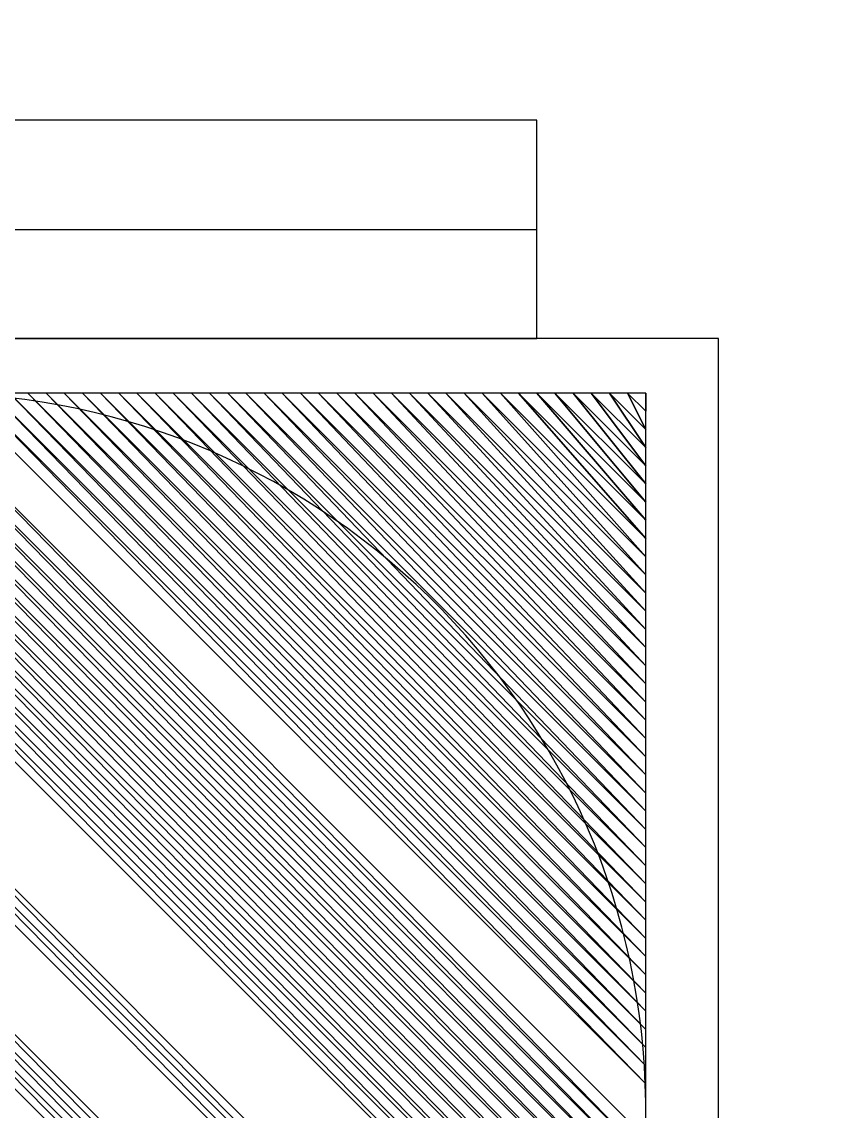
# Model space of a CAD drawing. Header units: metres. Extents: x -18745 to 220762, y -1579758 to -1356048.
# Drawn here: x 105313.8 to 105610.6, y -1376715.3 to -1376311.5 of the extents above; entities that cross this region are included whole.
import ezdxf

# ---------------------------------------------------------------- set-up
doc = ezdxf.new("R2010")
doc.units = ezdxf.units.M
doc.layers.get('0').update_dxf_attribs({"lineweight": 0})
doc.layers.add('A-100 - Copy$0$PDF_Geometry', color=8, linetype='Continuous')

# ---------------------------------------------------------------- blocks, each defined once
blk = doc.blocks.new('A-100 - Copy$0$A$C02230961')
at = {"layer": 'A-100 - Copy$0$PDF_Geometry', "lineweight": 25}
h = blk.add_hatch(dxfattribs=at)
h.set_pattern_fill('ANGLE', color=256, scale=500)
h.set_pattern_definition([(0, (-1219317.64, -1092026.17), (0, 137.5), [100, -37.5]), (90, (-1219317.64, -1092026.17), (-137.5, 8e-15), [100, -37.5])])
h.paths.add_polyline_path([(10723.66, -4993.66), (11262.69, -4993.66), (11262.69, -4562.44), (10962.86, -4562.44), (10962.86, -4602.87), (10821.36, -4602.87), (10821.36, -4562.44), (10349.72, -4562.44), (10349.72, -4602.87), (10208.22, -4602.87), (10208.22, -4562.44), (10033.04, -4562.44), (10033.04, -4003.21), (9938.71, -4003.21), (9938.71, -4562.44), (9635.51, -4562.44), (9635.51, -4602.87), (9500.76, -4602.87), (9500.76, -4562.44), (9022.37, -4562.44), (9022.37, -4602.87), (8887.62, -4602.87), (8887.62, -4562.44), (8705.7, -4562.44), (8705.7, -5307.51), (8739.39, -5307.51), (8723.21, -5388.36), (9042.59, -5388.36), (9042.59, -5428.79), (9039.62, -5428.79, -0.375368), (8715.8, -5711.78, -0.39984), (9466.14, -6425.98), (9467.07, -6425.98), (9467.07, -6466.41), (9433.38, -6466.41), (9419.9, -6483.25, -0.414214), (9389.58, -6513.58), (9392.95, -6520.31), (9301.99, -6513.58, -0.599371), (9276.78, -6466.41), (8723.21, -6466.41), (8741.3, -6556.83), (10723.66, -6556.83)])
h.paths.add_polyline_path([(14436.86, -4636.56), (11970.16, -4636.56), (11970.16, -6461.72), (11336.8, -6461.72), (11336.8, -6630.95), (11262.69, -6630.95), (11262.69, -7372.1), (11262.69, -7439.48), (11336.8, -7439.48), (11336.8, -8355.82), (12536.8, -8355.82), (12536.8, -8066.1), (12516.59, -8066.1), (12531.41, -7991.98), (12536.8, -7991.98), (12536.8, -7318.2), (12530.07, -7318.2), (12516.59, -7250.82), (12536.8, -7250.82), (12536.8, -6967.84), (12516.59, -6967.84), (12532.76, -6886.98), (12536.8, -6886.98), (12536.8, -6219.94), (12530.07, -6219.94), (12516.59, -6145.82), (12536.8, -6145.82), (12536.8, -5761.77), (14436.86, -5761.77)])
h.paths.add_polyline_path([(12036.96, -7392.32), (12030.8, -7392.32), (12030.8, -7405.21, 0.414215)], flags=16)
h.paths.add_polyline_path([(12091.44, -7338.41), (12091.44, -7378.84), (11343.54, -7378.84), (11343.54, -7338.41), (11902.78, -7338.41), (11902.78, -7331.68), (11922.99, -7331.68), (11922.99, -7311.46), (12030.8, -7311.46), (12030.8, -7331.68), (12057.75, -7331.68)], flags=16)
h.paths.add_polyline_path([(11933.1, -7405.79), (12024.06, -7412.53), (11933.1, -7405.79, -0.517639), (11923.57, -7392.32), (11922.99, -7392.32), (11922.99, -7395.68, 0.414214)], flags=16)
h.paths.add_polyline_path([(11350.28, -7392.32), (11363.76, -7459.69), (11343.54, -7459.69), (11343.54, -7392.32)], flags=16)
h.paths.add_polyline_path([(2957.35, -10511.91), (2877.56, -10511.91), (2877.56, -10538.86), (2796.71, -10524.16), (2796.71, -11076.26, -0.599371), (2843.87, -11101.47), (2843.87, -11192.43), (2839.46, -11173.31, -0.584927), (2813.55, -11219.38), (2816.92, -11226.12), (2803.44, -11226.12), (2803.44, -11232.86), (2796.71, -11266.55), (2756.28, -11266.55), (2756.28, -11265.62, -0.39984), (2042.07, -10515.28, -0.381307), (1752.35, -10839.94), (1752.35, -10842.07), (1718.66, -10842.07), (1718.66, -10518.65), (1678.23, -10518.65), (1657.35, -10518.65), (1657.35, -10511.91), (-42.65, -10511.91), (-42.65, -11138.21), (-42.65, -12311.91), (2957.35, -12311.91)])
h.paths.add_polyline_path([(637.71, -11637.27), (2299.74, -11637.27), (2299.74, -11241.32), (637.71, -11241.32)], flags=24)
h.paths.add_polyline_path([(12347.42, -5213.86), (13381.6, -5213.86), (13381.6, -4916.91), (12347.42, -4916.91)], flags=24)
h.paths.add_polyline_path([(8699.98, -6312.89), (10212.73, -6312.89), (10212.73, -5593.3), (8699.98, -5593.3)], flags=9)
h.paths.add_polyline_path([(10170.78, -5243.13), (10170.78, -6572.5), (10710.36, -6572.5), (10710.36, -5243.13)], flags=9)
h.paths.add_polyline_path([(9375.08, -4957.71), (10990.79, -4957.71), (10990.79, -4660.75), (9375.08, -4660.75)], flags=24)
at = {"layer": 'A-100 - Copy$0$PDF_Geometry', "lineweight": 25, "elevation": -2.36}
for points in [[(4592.95, -9737.07), (4889.41, -9737.07), (4889.41, -9656.21), (4592.95, -9656.21)], [(4525.57, -10370.42), (4956.79, -10370.42), (4956.79, -9737.07), (4525.57, -9737.07)], [(4552.52, -10350.21), (4929.84, -10350.21), (4929.84, -9757.28), (4552.52, -9757.28)], [(4559.26, -9757.28), (4929.84, -10127.86), (4559.26, -9757.28), (4929.84, -10127.86), (4559.26, -9757.28), (4929.84, -10127.86), (4559.26, -9757.28), (4929.84, -10127.86), (4559.26, -9757.28), (4929.84, -10127.86), (4559.26, -9757.28), (4929.84, -10127.86)], [(4566, -9757.28), (4929.84, -10127.86), (4566, -9757.28), (4929.84, -10127.86), (4566, -9757.28), (4929.84, -10127.86), (4566, -9757.28), (4929.84, -10127.86), (4566, -9757.28), (4929.84, -10127.86), (4566, -9757.28), (4929.84, -10127.86), (4566, -9757.28), (4929.84, -10127.86), (4566, -9757.28), (4929.84, -10127.86), (4566, -9757.28), (4929.84, -10127.86), (4566, -9757.28), (4929.84, -10127.86), (4566, -9757.28), (4929.84, -10127.86), (4566, -9757.28), (4929.84, -10127.86), (4566, -9757.28), (4929.84, -10127.86), (4566, -9757.28), (4929.84, -10121.12), (4566, -9757.28), (4929.84, -10121.12), (4566, -9757.28), (4929.84, -10121.12), (4566, -9757.28), (4929.84, -10121.12), (4566, -9757.28), (4929.84, -10121.12), (4566, -9757.28), (4929.84, -10121.12)], [(4572.73, -9757.28), (4929.84, -10121.12), (4572.73, -9757.28), (4929.84, -10121.12), (4572.73, -9757.28), (4929.84, -10121.12), (4572.73, -9757.28), (4929.84, -10121.12), (4572.73, -9757.28), (4929.84, -10121.12), (4572.73, -9757.28), (4929.84, -10121.12), (4572.73, -9757.28), (4929.84, -10121.12), (4572.73, -9757.28), (4929.84, -10121.12), (4572.73, -9757.28), (4929.84, -10121.12), (4572.73, -9757.28), (4929.84, -10121.12), (4572.73, -9757.28), (4929.84, -10121.12), (4572.73, -9757.28), (4929.84, -10121.12), (4572.73, -9757.28), (4929.84, -10121.12), (4572.73, -9757.28), (4929.84, -10114.38), (4572.73, -9757.28), (4929.84, -10114.38), (4572.73, -9757.28), (4929.84, -10114.38), (4572.73, -9757.28), (4929.84, -10114.38), (4572.73, -9757.28), (4929.84, -10114.38), (4572.73, -9757.28), (4929.84, -10114.38)], [(4579.47, -9757.28), (4929.84, -10114.38), (4579.47, -9757.28), (4929.84, -10114.38), (4579.47, -9757.28), (4929.84, -10114.38), (4579.47, -9757.28), (4929.84, -10114.38), (4579.47, -9757.28), (4929.84, -10114.38), (4579.47, -9757.28), (4929.84, -10114.38), (4579.47, -9757.28), (4929.84, -10114.38), (4579.47, -9757.28), (4929.84, -10114.38), (4579.47, -9757.28), (4929.84, -10114.38), (4579.47, -9757.28), (4929.84, -10114.38), (4579.47, -9757.28), (4929.84, -10114.38), (4579.47, -9757.28), (4929.84, -10114.38), (4579.47, -9757.28), (4929.84, -10114.38), (4579.47, -9757.28), (4929.84, -10107.65), (4579.47, -9757.28), (4929.84, -10107.65), (4579.47, -9757.28), (4929.84, -10107.65), (4579.47, -9757.28), (4929.84, -10107.65), (4579.47, -9757.28), (4929.84, -10107.65), (4579.47, -9757.28), (4929.84, -10107.65)], [(4586.21, -9757.28), (4929.84, -10107.65), (4586.21, -9757.28), (4929.84, -10107.65), (4586.21, -9757.28), (4929.84, -10107.65), (4586.21, -9757.28), (4929.84, -10107.65), (4586.21, -9757.28), (4929.84, -10107.65), (4586.21, -9757.28), (4929.84, -10107.65), (4586.21, -9757.28), (4929.84, -10107.65), (4586.21, -9757.28), (4929.84, -10107.65), (4586.21, -9757.28), (4929.84, -10107.65), (4586.21, -9757.28), (4929.84, -10107.65), (4586.21, -9757.28), (4929.84, -10107.65), (4586.21, -9757.28), (4929.84, -10107.65), (4586.21, -9757.28), (4929.84, -10107.65), (4586.21, -9757.28), (4929.84, -10100.91), (4586.21, -9757.28), (4929.84, -10100.91), (4586.21, -9757.28), (4929.84, -10100.91), (4586.21, -9757.28), (4929.84, -10100.91), (4586.21, -9757.28), (4929.84, -10100.91), (4586.21, -9757.28), (4929.84, -10100.91)], [(4592.95, -9757.28), (4929.84, -10100.91), (4592.95, -9757.28), (4929.84, -10100.91), (4592.95, -9757.28), (4929.84, -10100.91), (4592.95, -9757.28), (4929.84, -10100.91), (4592.95, -9757.28), (4929.84, -10100.91), (4592.95, -9757.28), (4929.84, -10100.91), (4592.95, -9757.28), (4929.84, -10100.91), (4592.95, -9757.28), (4929.84, -10100.91), (4592.95, -9757.28), (4929.84, -10100.91), (4592.95, -9757.28), (4929.84, -10100.91), (4592.95, -9757.28), (4929.84, -10100.91), (4592.95, -9757.28), (4929.84, -10100.91), (4592.95, -9757.28), (4929.84, -10100.91), (4592.95, -9757.28), (4929.84, -10094.17), (4592.95, -9757.28), (4929.84, -10094.17), (4592.95, -9757.28), (4929.84, -10094.17), (4592.95, -9757.28), (4929.84, -10094.17), (4592.95, -9757.28), (4929.84, -10094.17), (4592.95, -9757.28), (4929.84, -10094.17)], [(4619.9, -9757.28), (4929.84, -10067.22), (4619.9, -9757.28), (4929.84, -10067.22), (4619.9, -9757.28), (4929.84, -10067.22), (4619.9, -9757.28), (4929.84, -10067.22), (4619.9, -9757.28), (4929.84, -10067.22), (4619.9, -9757.28), (4929.84, -10067.22)], [(4626.64, -9757.28), (4929.84, -10067.22), (4626.64, -9757.28), (4929.84, -10067.22), (4626.64, -9757.28), (4929.84, -10067.22), (4626.64, -9757.28), (4929.84, -10067.22), (4626.64, -9757.28), (4929.84, -10067.22), (4626.64, -9757.28), (4929.84, -10067.22), (4626.64, -9757.28), (4929.84, -10067.22), (4626.64, -9757.28), (4929.84, -10067.22), (4626.64, -9757.28), (4929.84, -10067.22), (4626.64, -9757.28), (4929.84, -10067.22), (4626.64, -9757.28), (4929.84, -10067.22), (4626.64, -9757.28), (4929.84, -10067.22), (4626.64, -9757.28), (4929.84, -10067.22), (4626.64, -9757.28), (4929.84, -10060.48), (4626.64, -9757.28), (4929.84, -10060.48), (4626.64, -9757.28), (4929.84, -10060.48), (4626.64, -9757.28), (4929.84, -10060.48), (4626.64, -9757.28), (4929.84, -10060.48), (4626.64, -9757.28), (4929.84, -10060.48)], [(4633.37, -9757.28), (4929.84, -10060.48), (4633.37, -9757.28), (4929.84, -10060.48), (4633.37, -9757.28), (4929.84, -10060.48), (4633.37, -9757.28), (4929.84, -10060.48), (4633.37, -9757.28), (4929.84, -10060.48), (4633.37, -9757.28), (4929.84, -10060.48), (4633.37, -9757.28), (4929.84, -10060.48), (4633.37, -9757.28), (4929.84, -10060.48), (4633.37, -9757.28), (4929.84, -10060.48), (4633.37, -9757.28), (4929.84, -10060.48), (4633.37, -9757.28), (4929.84, -10060.48), (4633.37, -9757.28), (4929.84, -10060.48), (4633.37, -9757.28), (4929.84, -10060.48), (4633.37, -9757.28), (4929.84, -10053.74), (4633.37, -9757.28), (4929.84, -10053.74), (4633.37, -9757.28), (4929.84, -10053.74), (4633.37, -9757.28), (4929.84, -10053.74), (4633.37, -9757.28), (4929.84, -10053.74), (4633.37, -9757.28), (4929.84, -10053.74)], [(4640.11, -9757.28), (4929.84, -10053.74), (4640.11, -9757.28), (4929.84, -10053.74), (4640.11, -9757.28), (4929.84, -10053.74), (4640.11, -9757.28), (4929.84, -10053.74), (4640.11, -9757.28), (4929.84, -10053.74), (4640.11, -9757.28), (4929.84, -10053.74), (4640.11, -9757.28), (4929.84, -10053.74), (4640.11, -9757.28), (4929.84, -10053.74), (4640.11, -9757.28), (4929.84, -10053.74), (4640.11, -9757.28), (4929.84, -10053.74), (4640.11, -9757.28), (4929.84, -10053.74), (4640.11, -9757.28), (4929.84, -10053.74), (4640.11, -9757.28), (4929.84, -10053.74), (4640.11, -9757.28), (4929.84, -10047.01), (4640.11, -9757.28), (4929.84, -10047.01), (4640.11, -9757.28), (4929.84, -10047.01), (4640.11, -9757.28), (4929.84, -10047.01), (4640.11, -9757.28), (4929.84, -10047.01), (4640.11, -9757.28), (4929.84, -10047.01)], [(4646.85, -9757.28), (4929.84, -10047.01), (4646.85, -9757.28), (4929.84, -10047.01), (4646.85, -9757.28), (4929.84, -10047.01), (4646.85, -9757.28), (4929.84, -10047.01), (4646.85, -9757.28), (4929.84, -10047.01), (4646.85, -9757.28), (4929.84, -10047.01), (4646.85, -9757.28), (4929.84, -10047.01), (4646.85, -9757.28), (4929.84, -10047.01), (4646.85, -9757.28), (4929.84, -10047.01), (4646.85, -9757.28), (4929.84, -10047.01), (4646.85, -9757.28), (4929.84, -10047.01), (4646.85, -9757.28), (4929.84, -10047.01), (4646.85, -9757.28), (4929.84, -10047.01), (4646.85, -9757.28), (4929.84, -10040.27), (4646.85, -9757.28), (4929.84, -10040.27), (4646.85, -9757.28), (4929.84, -10040.27), (4646.85, -9757.28), (4929.84, -10040.27), (4646.85, -9757.28), (4929.84, -10040.27), (4646.85, -9757.28), (4929.84, -10040.27)], [(4653.59, -9757.28), (4929.84, -10040.27), (4653.59, -9757.28), (4929.84, -10040.27), (4653.59, -9757.28), (4929.84, -10040.27), (4653.59, -9757.28), (4929.84, -10040.27), (4653.59, -9757.28), (4929.84, -10040.27), (4653.59, -9757.28), (4929.84, -10040.27), (4653.59, -9757.28), (4929.84, -10040.27), (4653.59, -9757.28), (4929.84, -10040.27), (4653.59, -9757.28), (4929.84, -10040.27), (4653.59, -9757.28), (4929.84, -10040.27), (4653.59, -9757.28), (4929.84, -10040.27), (4653.59, -9757.28), (4929.84, -10040.27), (4653.59, -9757.28), (4929.84, -10040.27), (4653.59, -9757.28), (4929.84, -10033.53), (4653.59, -9757.28), (4929.84, -10033.53), (4653.59, -9757.28), (4929.84, -10033.53), (4653.59, -9757.28), (4929.84, -10033.53), (4653.59, -9757.28), (4929.84, -10033.53), (4653.59, -9757.28), (4929.84, -10033.53)], [(4673.8, -9757.28), (4929.84, -10013.32), (4673.8, -9757.28), (4929.84, -10013.32), (4673.8, -9757.28), (4929.84, -10013.32), (4673.8, -9757.28), (4929.84, -10013.32), (4673.8, -9757.28), (4929.84, -10013.32), (4673.8, -9757.28), (4929.84, -10013.32)], [(4680.54, -9757.28), (4929.84, -10013.32), (4680.54, -9757.28), (4929.84, -10013.32), (4680.54, -9757.28), (4929.84, -10013.32), (4680.54, -9757.28), (4929.84, -10013.32), (4680.54, -9757.28), (4929.84, -10013.32), (4680.54, -9757.28), (4929.84, -10013.32), (4680.54, -9757.28), (4929.84, -10013.32), (4680.54, -9757.28), (4929.84, -10013.32), (4680.54, -9757.28), (4929.84, -10013.32), (4680.54, -9757.28), (4929.84, -10013.32), (4680.54, -9757.28), (4929.84, -10013.32), (4680.54, -9757.28), (4929.84, -10013.32), (4680.54, -9757.28), (4929.84, -10013.32), (4680.54, -9757.28), (4929.84, -10006.58), (4680.54, -9757.28), (4929.84, -10006.58), (4680.54, -9757.28), (4929.84, -10006.58), (4680.54, -9757.28), (4929.84, -10006.58), (4680.54, -9757.28), (4929.84, -10006.58), (4680.54, -9757.28), (4929.84, -10006.58)], [(4687.28, -9757.28), (4929.84, -10006.58), (4687.28, -9757.28), (4929.84, -10006.58), (4687.28, -9757.28), (4929.84, -10006.58), (4687.28, -9757.28), (4929.84, -10006.58), (4687.28, -9757.28), (4929.84, -10006.58), (4687.28, -9757.28), (4929.84, -10006.58), (4687.28, -9757.28), (4929.84, -10006.58), (4687.28, -9757.28), (4929.84, -10006.58), (4687.28, -9757.28), (4929.84, -10006.58), (4687.28, -9757.28), (4929.84, -10006.58), (4687.28, -9757.28), (4929.84, -10006.58), (4687.28, -9757.28), (4929.84, -10006.58), (4687.28, -9757.28), (4929.84, -10006.58), (4687.28, -9757.28), (4929.84, -9999.84), (4687.28, -9757.28), (4929.84, -9999.84), (4687.28, -9757.28), (4929.84, -9999.84), (4687.28, -9757.28), (4929.84, -9999.84), (4687.28, -9757.28), (4929.84, -9999.84), (4687.28, -9757.28), (4929.84, -9999.84)], [(4694.01, -9757.28), (4929.84, -9999.84), (4694.01, -9757.28), (4929.84, -9999.84), (4694.01, -9757.28), (4929.84, -9999.84), (4694.01, -9757.28), (4929.84, -9999.84), (4694.01, -9757.28), (4929.84, -9999.84), (4694.01, -9757.28), (4929.84, -9999.84), (4694.01, -9757.28), (4929.84, -9999.84), (4694.01, -9757.28), (4929.84, -9999.84), (4694.01, -9757.28), (4929.84, -9999.84), (4694.01, -9757.28), (4929.84, -9999.84), (4694.01, -9757.28), (4929.84, -9999.84), (4694.01, -9757.28), (4929.84, -9999.84), (4694.01, -9757.28), (4929.84, -9999.84), (4694.01, -9757.28), (4929.84, -9993.1), (4694.01, -9757.28), (4929.84, -9993.1), (4694.01, -9757.28), (4929.84, -9993.1), (4694.01, -9757.28), (4929.84, -9993.1), (4694.01, -9757.28), (4929.84, -9993.1), (4694.01, -9757.28), (4929.84, -9993.1)], [(4700.75, -9757.28), (4929.84, -9993.1), (4700.75, -9757.28), (4929.84, -9993.1), (4700.75, -9757.28), (4929.84, -9993.1), (4700.75, -9757.28), (4929.84, -9993.1), (4700.75, -9757.28), (4929.84, -9993.1), (4700.75, -9757.28), (4929.84, -9993.1), (4700.75, -9757.28), (4929.84, -9993.1), (4700.75, -9757.28), (4929.84, -9993.1), (4700.75, -9757.28), (4929.84, -9993.1), (4700.75, -9757.28), (4929.84, -9993.1), (4700.75, -9757.28), (4929.84, -9993.1), (4700.75, -9757.28), (4929.84, -9993.1), (4700.75, -9757.28), (4929.84, -9993.1), (4700.75, -9757.28), (4929.84, -9986.37), (4700.75, -9757.28), (4929.84, -9986.37), (4700.75, -9757.28), (4929.84, -9986.37), (4700.75, -9757.28), (4929.84, -9986.37), (4700.75, -9757.28), (4929.84, -9986.37), (4700.75, -9757.28), (4929.84, -9986.37)], [(4707.49, -9757.28), (4929.84, -9986.37), (4707.49, -9757.28), (4929.84, -9986.37), (4707.49, -9757.28), (4929.84, -9986.37), (4707.49, -9757.28), (4929.84, -9986.37), (4707.49, -9757.28), (4929.84, -9986.37), (4707.49, -9757.28), (4929.84, -9986.37), (4707.49, -9757.28), (4929.84, -9986.37), (4707.49, -9757.28), (4929.84, -9986.37), (4707.49, -9757.28), (4929.84, -9986.37), (4707.49, -9757.28), (4929.84, -9986.37), (4707.49, -9757.28), (4929.84, -9986.37), (4707.49, -9757.28), (4929.84, -9986.37), (4707.49, -9757.28), (4929.84, -9986.37), (4707.49, -9757.28), (4929.84, -9979.63), (4707.49, -9757.28), (4929.84, -9979.63), (4707.49, -9757.28), (4929.84, -9979.63), (4707.49, -9757.28), (4929.84, -9979.63), (4707.49, -9757.28), (4929.84, -9979.63), (4707.49, -9757.28), (4929.84, -9979.63)], [(4734.44, -9757.28), (4929.84, -9952.68), (4734.44, -9757.28), (4929.84, -9952.68), (4734.44, -9757.28), (4929.84, -9952.68), (4734.44, -9757.28), (4929.84, -9952.68), (4734.44, -9757.28), (4929.84, -9952.68), (4734.44, -9757.28), (4929.84, -9952.68)], [(4741.18, -9757.28), (4929.84, -9952.68), (4741.18, -9757.28), (4929.84, -9952.68), (4741.18, -9757.28), (4929.84, -9952.68), (4741.18, -9757.28), (4929.84, -9952.68), (4741.18, -9757.28), (4929.84, -9952.68), (4741.18, -9757.28), (4929.84, -9952.68), (4741.18, -9757.28), (4929.84, -9952.68), (4741.18, -9757.28), (4929.84, -9952.68), (4741.18, -9757.28), (4929.84, -9952.68), (4741.18, -9757.28), (4929.84, -9952.68), (4741.18, -9757.28), (4929.84, -9952.68), (4741.18, -9757.28), (4929.84, -9952.68), (4741.18, -9757.28), (4929.84, -9952.68), (4741.18, -9757.28), (4929.84, -9945.94), (4741.18, -9757.28), (4929.84, -9945.94), (4741.18, -9757.28), (4929.84, -9945.94), (4741.18, -9757.28), (4929.84, -9945.94), (4741.18, -9757.28), (4929.84, -9945.94), (4741.18, -9757.28), (4929.84, -9945.94)], [(4747.92, -9757.28), (4929.84, -9945.94), (4747.92, -9757.28), (4929.84, -9945.94), (4747.92, -9757.28), (4929.84, -9945.94), (4747.92, -9757.28), (4929.84, -9945.94), (4747.92, -9757.28), (4929.84, -9945.94), (4747.92, -9757.28), (4929.84, -9945.94), (4747.92, -9757.28), (4929.84, -9945.94), (4747.92, -9757.28), (4929.84, -9945.94), (4747.92, -9757.28), (4929.84, -9945.94), (4747.92, -9757.28), (4929.84, -9945.94), (4747.92, -9757.28), (4929.84, -9945.94), (4747.92, -9757.28), (4929.84, -9945.94), (4747.92, -9757.28), (4929.84, -9945.94), (4747.92, -9757.28), (4929.84, -9939.2), (4747.92, -9757.28), (4929.84, -9939.2), (4747.92, -9757.28), (4929.84, -9939.2), (4747.92, -9757.28), (4929.84, -9939.2), (4747.92, -9757.28), (4929.84, -9939.2), (4747.92, -9757.28), (4929.84, -9939.2)], [(4754.65, -9757.28), (4929.84, -9939.2), (4754.65, -9757.28), (4929.84, -9939.2), (4754.65, -9757.28), (4929.84, -9939.2), (4754.65, -9757.28), (4929.84, -9939.2), (4754.65, -9757.28), (4929.84, -9939.2), (4754.65, -9757.28), (4929.84, -9939.2), (4754.65, -9757.28), (4929.84, -9939.2), (4754.65, -9757.28), (4929.84, -9939.2), (4754.65, -9757.28), (4929.84, -9939.2), (4754.65, -9757.28), (4929.84, -9939.2), (4754.65, -9757.28), (4929.84, -9939.2), (4754.65, -9757.28), (4929.84, -9939.2), (4754.65, -9757.28), (4929.84, -9939.2), (4754.65, -9757.28), (4929.84, -9932.46), (4754.65, -9757.28), (4929.84, -9932.46), (4754.65, -9757.28), (4929.84, -9932.46), (4754.65, -9757.28), (4929.84, -9932.46), (4754.65, -9757.28), (4929.84, -9932.46), (4754.65, -9757.28), (4929.84, -9932.46)], [(4761.39, -9757.28), (4929.84, -9932.46), (4761.39, -9757.28), (4929.84, -9932.46), (4761.39, -9757.28), (4929.84, -9932.46), (4761.39, -9757.28), (4929.84, -9932.46), (4761.39, -9757.28), (4929.84, -9932.46), (4761.39, -9757.28), (4929.84, -9932.46), (4761.39, -9757.28), (4929.84, -9932.46), (4761.39, -9757.28), (4929.84, -9932.46), (4761.39, -9757.28), (4929.84, -9932.46), (4761.39, -9757.28), (4929.84, -9932.46), (4761.39, -9757.28), (4929.84, -9932.46), (4761.39, -9757.28), (4929.84, -9932.46), (4761.39, -9757.28), (4929.84, -9932.46), (4761.39, -9757.28), (4929.84, -9925.73), (4761.39, -9757.28), (4929.84, -9925.73), (4761.39, -9757.28), (4929.84, -9925.73), (4761.39, -9757.28), (4929.84, -9925.73), (4761.39, -9757.28), (4929.84, -9925.73), (4761.39, -9757.28), (4929.84, -9925.73)], [(4768.13, -9757.28), (4929.84, -9925.73), (4768.13, -9757.28), (4929.84, -9925.73), (4768.13, -9757.28), (4929.84, -9925.73), (4768.13, -9757.28), (4929.84, -9925.73), (4768.13, -9757.28), (4929.84, -9925.73), (4768.13, -9757.28), (4929.84, -9925.73), (4768.13, -9757.28), (4929.84, -9925.73), (4768.13, -9757.28), (4929.84, -9925.73), (4768.13, -9757.28), (4929.84, -9925.73), (4768.13, -9757.28), (4929.84, -9925.73), (4768.13, -9757.28), (4929.84, -9925.73), (4768.13, -9757.28), (4929.84, -9925.73), (4768.13, -9757.28), (4929.84, -9925.73), (4768.13, -9757.28), (4929.84, -9918.99), (4768.13, -9757.28), (4929.84, -9918.99), (4768.13, -9757.28), (4929.84, -9918.99), (4768.13, -9757.28), (4929.84, -9918.99), (4768.13, -9757.28), (4929.84, -9918.99), (4768.13, -9757.28), (4929.84, -9918.99)], [(4795.08, -9757.28), (4929.84, -9892.04), (4795.08, -9757.28), (4929.84, -9892.04), (4795.08, -9757.28), (4929.84, -9892.04), (4795.08, -9757.28), (4929.84, -9892.04), (4795.08, -9757.28), (4929.84, -9892.04), (4795.08, -9757.28), (4929.84, -9892.04)], [(4801.82, -9757.28), (4929.84, -9892.04), (4801.82, -9757.28), (4929.84, -9892.04), (4801.82, -9757.28), (4929.84, -9892.04), (4801.82, -9757.28), (4929.84, -9892.04), (4801.82, -9757.28), (4929.84, -9892.04), (4801.82, -9757.28), (4929.84, -9892.04), (4801.82, -9757.28), (4929.84, -9892.04), (4801.82, -9757.28), (4929.84, -9892.04), (4801.82, -9757.28), (4929.84, -9892.04), (4801.82, -9757.28), (4929.84, -9892.04), (4801.82, -9757.28), (4929.84, -9892.04), (4801.82, -9757.28), (4929.84, -9892.04), (4801.82, -9757.28), (4929.84, -9892.04), (4801.82, -9757.28), (4929.84, -9885.3), (4801.82, -9757.28), (4929.84, -9885.3), (4801.82, -9757.28), (4929.84, -9885.3), (4801.82, -9757.28), (4929.84, -9885.3), (4801.82, -9757.28), (4929.84, -9885.3), (4801.82, -9757.28), (4929.84, -9885.3)], [(4808.56, -9757.28), (4929.84, -9885.3), (4808.56, -9757.28), (4929.84, -9885.3), (4808.56, -9757.28), (4929.84, -9885.3), (4808.56, -9757.28), (4929.84, -9885.3), (4808.56, -9757.28), (4929.84, -9885.3), (4808.56, -9757.28), (4929.84, -9885.3), (4808.56, -9757.28), (4929.84, -9885.3), (4808.56, -9757.28), (4929.84, -9885.3), (4808.56, -9757.28), (4929.84, -9885.3), (4808.56, -9757.28), (4929.84, -9885.3), (4808.56, -9757.28), (4929.84, -9885.3), (4808.56, -9757.28), (4929.84, -9885.3), (4808.56, -9757.28), (4929.84, -9885.3), (4808.56, -9757.28), (4929.84, -9878.56), (4808.56, -9757.28), (4929.84, -9878.56), (4808.56, -9757.28), (4929.84, -9878.56), (4808.56, -9757.28), (4929.84, -9878.56), (4808.56, -9757.28), (4929.84, -9878.56), (4808.56, -9757.28), (4929.84, -9878.56)], [(4815.29, -9757.28), (4929.84, -9878.56), (4815.29, -9757.28), (4929.84, -9878.56), (4815.29, -9757.28), (4929.84, -9878.56), (4815.29, -9757.28), (4929.84, -9878.56), (4815.29, -9757.28), (4929.84, -9878.56), (4815.29, -9757.28), (4929.84, -9878.56), (4815.29, -9757.28), (4929.84, -9878.56), (4815.29, -9757.28), (4929.84, -9878.56), (4815.29, -9757.28), (4929.84, -9878.56), (4815.29, -9757.28), (4929.84, -9878.56), (4815.29, -9757.28), (4929.84, -9878.56), (4815.29, -9757.28), (4929.84, -9878.56), (4815.29, -9757.28), (4929.84, -9878.56), (4815.29, -9757.28), (4929.84, -9871.82), (4815.29, -9757.28), (4929.84, -9871.82), (4815.29, -9757.28), (4929.84, -9871.82), (4815.29, -9757.28), (4929.84, -9871.82), (4815.29, -9757.28), (4929.84, -9871.82), (4815.29, -9757.28), (4929.84, -9871.82)], [(4822.03, -9757.28), (4929.84, -9871.82), (4822.03, -9757.28), (4929.84, -9871.82), (4822.03, -9757.28), (4929.84, -9871.82), (4822.03, -9757.28), (4929.84, -9871.82), (4822.03, -9757.28), (4929.84, -9871.82), (4822.03, -9757.28), (4929.84, -9871.82), (4822.03, -9757.28), (4929.84, -9871.82), (4822.03, -9757.28), (4929.84, -9871.82), (4822.03, -9757.28), (4929.84, -9871.82), (4822.03, -9757.28), (4929.84, -9871.82), (4822.03, -9757.28), (4929.84, -9871.82), (4822.03, -9757.28), (4929.84, -9871.82), (4822.03, -9757.28), (4929.84, -9871.82), (4822.03, -9757.28), (4929.84, -9865.09), (4822.03, -9757.28), (4929.84, -9865.09), (4822.03, -9757.28), (4929.84, -9865.09), (4822.03, -9757.28), (4929.84, -9865.09), (4822.03, -9757.28), (4929.84, -9865.09), (4822.03, -9757.28), (4929.84, -9865.09)], [(4828.77, -9757.28), (4929.84, -9865.09), (4828.77, -9757.28), (4929.84, -9865.09), (4828.77, -9757.28), (4929.84, -9865.09), (4828.77, -9757.28), (4929.84, -9865.09), (4828.77, -9757.28), (4929.84, -9865.09), (4828.77, -9757.28), (4929.84, -9865.09), (4828.77, -9757.28), (4929.84, -9865.09), (4828.77, -9757.28), (4929.84, -9865.09), (4828.77, -9757.28), (4929.84, -9865.09), (4828.77, -9757.28), (4929.84, -9865.09), (4828.77, -9757.28), (4929.84, -9865.09), (4828.77, -9757.28), (4929.84, -9865.09), (4828.77, -9757.28), (4929.84, -9865.09), (4828.77, -9757.28), (4929.84, -9858.35), (4828.77, -9757.28), (4929.84, -9858.35), (4828.77, -9757.28), (4929.84, -9858.35), (4828.77, -9757.28), (4929.84, -9858.35), (4828.77, -9757.28), (4929.84, -9858.35), (4828.77, -9757.28), (4929.84, -9858.35)], [(4855.72, -9757.28), (4929.84, -9831.4), (4855.72, -9757.28), (4929.84, -9831.4), (4855.72, -9757.28), (4929.84, -9831.4), (4855.72, -9757.28), (4929.84, -9831.4), (4855.72, -9757.28), (4929.84, -9831.4), (4855.72, -9757.28), (4929.84, -9831.4)], [(4862.46, -9757.28), (4929.84, -9831.4), (4862.46, -9757.28), (4929.84, -9831.4), (4862.46, -9757.28), (4929.84, -9831.4), (4862.46, -9757.28), (4929.84, -9831.4), (4862.46, -9757.28), (4929.84, -9831.4), (4862.46, -9757.28), (4929.84, -9831.4), (4862.46, -9757.28), (4929.84, -9831.4), (4862.46, -9757.28), (4929.84, -9831.4), (4862.46, -9757.28), (4929.84, -9831.4), (4862.46, -9757.28), (4929.84, -9831.4), (4862.46, -9757.28), (4929.84, -9831.4), (4862.46, -9757.28), (4929.84, -9831.4), (4862.46, -9757.28), (4929.84, -9831.4), (4862.46, -9757.28), (4929.84, -9824.66), (4862.46, -9757.28), (4929.84, -9824.66), (4862.46, -9757.28), (4929.84, -9824.66), (4862.46, -9757.28), (4929.84, -9824.66), (4862.46, -9757.28), (4929.84, -9824.66), (4862.46, -9757.28), (4929.84, -9824.66)], [(4869.2, -9757.28), (4929.84, -9824.66), (4869.2, -9757.28), (4929.84, -9824.66), (4869.2, -9757.28), (4929.84, -9824.66), (4869.2, -9757.28), (4929.84, -9824.66), (4869.2, -9757.28), (4929.84, -9824.66), (4869.2, -9757.28), (4929.84, -9824.66), (4869.2, -9757.28), (4929.84, -9824.66), (4869.2, -9757.28), (4929.84, -9824.66), (4869.2, -9757.28), (4929.84, -9824.66), (4869.2, -9757.28), (4929.84, -9824.66), (4869.2, -9757.28), (4929.84, -9824.66), (4869.2, -9757.28), (4929.84, -9824.66), (4869.2, -9757.28), (4929.84, -9824.66), (4869.2, -9757.28), (4929.84, -9817.92), (4869.2, -9757.28), (4929.84, -9817.92), (4869.2, -9757.28), (4929.84, -9817.92), (4869.2, -9757.28), (4929.84, -9817.92), (4869.2, -9757.28), (4929.84, -9817.92), (4869.2, -9757.28), (4929.84, -9817.92)], [(4875.93, -9757.28), (4929.84, -9817.92), (4875.93, -9757.28), (4929.84, -9817.92), (4875.93, -9757.28), (4929.84, -9817.92), (4875.93, -9757.28), (4929.84, -9817.92), (4875.93, -9757.28), (4929.84, -9817.92), (4875.93, -9757.28), (4929.84, -9817.92), (4875.93, -9757.28), (4929.84, -9817.92), (4875.93, -9757.28), (4929.84, -9817.92), (4875.93, -9757.28), (4929.84, -9817.92), (4875.93, -9757.28), (4929.84, -9817.92), (4875.93, -9757.28), (4929.84, -9817.92), (4875.93, -9757.28), (4929.84, -9817.92), (4875.93, -9757.28), (4929.84, -9817.92), (4875.93, -9757.28), (4929.84, -9811.18), (4875.93, -9757.28), (4929.84, -9811.18), (4875.93, -9757.28), (4929.84, -9811.18), (4875.93, -9757.28), (4929.84, -9811.18), (4875.93, -9757.28), (4929.84, -9811.18), (4875.93, -9757.28), (4929.84, -9811.18)], [(4882.67, -9757.28), (4929.84, -9811.18), (4882.67, -9757.28), (4929.84, -9811.18), (4882.67, -9757.28), (4929.84, -9811.18), (4882.67, -9757.28), (4929.84, -9811.18), (4882.67, -9757.28), (4929.84, -9811.18), (4882.67, -9757.28), (4929.84, -9811.18), (4882.67, -9757.28), (4929.84, -9811.18), (4882.67, -9757.28), (4929.84, -9811.18), (4882.67, -9757.28), (4929.84, -9811.18), (4882.67, -9757.28), (4929.84, -9811.18), (4882.67, -9757.28), (4929.84, -9811.18), (4882.67, -9757.28), (4929.84, -9811.18), (4882.67, -9757.28), (4929.84, -9811.18), (4882.67, -9757.28), (4929.84, -9804.45), (4882.67, -9757.28), (4929.84, -9804.45), (4882.67, -9757.28), (4929.84, -9804.45), (4882.67, -9757.28), (4929.84, -9804.45), (4882.67, -9757.28), (4929.84, -9804.45), (4882.67, -9757.28), (4929.84, -9804.45)], [(4889.41, -9757.28), (4929.84, -9804.45), (4889.41, -9757.28), (4929.84, -9804.45), (4889.41, -9757.28), (4929.84, -9804.45), (4889.41, -9757.28), (4929.84, -9804.45), (4889.41, -9757.28), (4929.84, -9804.45), (4889.41, -9757.28), (4929.84, -9804.45), (4889.41, -9757.28), (4929.84, -9804.45), (4889.41, -9757.28), (4929.84, -9804.45), (4889.41, -9757.28), (4929.84, -9804.45), (4889.41, -9757.28), (4929.84, -9804.45), (4889.41, -9757.28), (4929.84, -9804.45), (4889.41, -9757.28), (4929.84, -9804.45), (4889.41, -9757.28), (4929.84, -9804.45), (4889.41, -9757.28), (4929.84, -9797.71), (4889.41, -9757.28), (4929.84, -9797.71), (4889.41, -9757.28), (4929.84, -9797.71), (4889.41, -9757.28), (4929.84, -9797.71), (4889.41, -9757.28), (4929.84, -9797.71), (4889.41, -9757.28), (4929.84, -9797.71)], [(4916.36, -9757.28), (4929.84, -9770.76), (4916.36, -9757.28), (4929.84, -9770.76), (4916.36, -9757.28), (4929.84, -9770.76), (4916.36, -9757.28), (4929.84, -9770.76), (4916.36, -9757.28), (4929.84, -9770.76), (4916.36, -9757.28), (4929.84, -9770.76)], [(4923.1, -9757.28), (4929.84, -9770.76), (4923.1, -9757.28), (4929.84, -9770.76), (4923.1, -9757.28), (4929.84, -9770.76), (4923.1, -9757.28), (4929.84, -9770.76), (4923.1, -9757.28), (4929.84, -9770.76), (4923.1, -9757.28), (4929.84, -9770.76), (4923.1, -9757.28), (4929.84, -9770.76), (4923.1, -9757.28), (4929.84, -9770.76), (4923.1, -9757.28), (4929.84, -9770.76), (4923.1, -9757.28), (4929.84, -9770.76), (4923.1, -9757.28), (4929.84, -9770.76), (4923.1, -9757.28), (4929.84, -9770.76), (4923.1, -9757.28), (4929.84, -9770.76), (4923.1, -9757.28), (4929.84, -9764.02), (4923.1, -9757.28), (4929.84, -9764.02), (4923.1, -9757.28), (4929.84, -9764.02), (4923.1, -9757.28), (4929.84, -9764.02), (4923.1, -9757.28), (4929.84, -9764.02), (4923.1, -9757.28), (4929.84, -9764.02)], [(4929.84, -9757.28), (4929.84, -9764.02), (4929.84, -9757.28), (4929.84, -9764.02), (4929.84, -9757.28), (4929.84, -9764.02), (4929.84, -9757.28), (4929.84, -9764.02), (4929.84, -9757.28), (4929.84, -9764.02), (4929.84, -9757.28), (4929.84, -9764.02), (4929.84, -9757.28), (4929.84, -9764.02), (4929.84, -9757.28), (4929.84, -9764.02), (4929.84, -9757.28), (4929.84, -9764.02), (4929.84, -9757.28), (4929.84, -9764.02), (4929.84, -9757.28), (4929.84, -9764.02), (4929.84, -9757.28), (4929.84, -9764.02), (4929.84, -9757.28), (4929.84, -9764.02)], [(4552.52, -9797.71), (4929.84, -10181.76), (4552.52, -9797.71), (4929.84, -10181.76), (4552.52, -9797.71), (4929.84, -10181.76), (4552.52, -9797.71), (4929.84, -10181.76), (4552.52, -9797.71), (4929.84, -10181.76), (4552.52, -9797.71), (4929.84, -10175.02), (4552.52, -9797.71), (4929.84, -10175.02), (4552.52, -9797.71), (4929.84, -10175.02), (4552.52, -9797.71), (4929.84, -10175.02), (4552.52, -9797.71), (4929.84, -10175.02), (4552.52, -9797.71), (4929.84, -10175.02), (4552.52, -9797.71), (4929.84, -10175.02), (4552.52, -9797.71), (4929.84, -10175.02), (4552.52, -9797.71), (4929.84, -10175.02), (4552.52, -9797.71), (4929.84, -10175.02), (4552.52, -9797.71), (4929.84, -10175.02), (4552.52, -9797.71), (4929.84, -10175.02), (4552.52, -9797.71), (4929.84, -10175.02), (4552.52, -9797.71), (4929.84, -10175.02)], [(4552.52, -9804.45), (4929.84, -10188.5), (4552.52, -9804.45), (4929.84, -10188.5), (4552.52, -9804.45), (4929.84, -10188.5), (4552.52, -9804.45), (4929.84, -10188.5), (4552.52, -9804.45), (4929.84, -10188.5), (4552.52, -9804.45), (4929.84, -10181.76), (4552.52, -9804.45), (4929.84, -10181.76), (4552.52, -9804.45), (4929.84, -10181.76), (4552.52, -9804.45), (4929.84, -10181.76), (4552.52, -9804.45), (4929.84, -10181.76), (4552.52, -9804.45), (4929.84, -10181.76), (4552.52, -9804.45), (4929.84, -10181.76), (4552.52, -9804.45), (4929.84, -10181.76), (4552.52, -9804.45), (4929.84, -10181.76), (4552.52, -9804.45), (4929.84, -10181.76), (4552.52, -9804.45), (4929.84, -10181.76), (4552.52, -9804.45), (4929.84, -10181.76), (4552.52, -9804.45), (4929.84, -10181.76), (4552.52, -9804.45), (4929.84, -10181.76)], [(4552.52, -9811.18), (4929.84, -10188.5), (4552.52, -9811.18), (4929.84, -10188.5), (4552.52, -9811.18), (4929.84, -10188.5), (4552.52, -9811.18), (4929.84, -10188.5), (4552.52, -9811.18), (4929.84, -10188.5), (4552.52, -9811.18), (4929.84, -10188.5), (4552.52, -9811.18), (4929.84, -10188.5), (4552.52, -9811.18), (4929.84, -10188.5), (4552.52, -9811.18), (4929.84, -10188.5), (4552.52, -9811.18), (4929.84, -10188.5), (4552.52, -9811.18), (4929.84, -10188.5), (4552.52, -9811.18), (4929.84, -10188.5), (4552.52, -9811.18), (4929.84, -10188.5), (4552.52, -9811.18), (4929.84, -10188.5)], [(4552.52, -9851.61), (4929.84, -10235.66), (4552.52, -9851.61), (4929.84, -10235.66), (4552.52, -9851.61), (4929.84, -10235.66), (4552.52, -9851.61), (4929.84, -10235.66), (4552.52, -9851.61), (4929.84, -10235.66), (4552.52, -9851.61), (4929.84, -10228.93), (4552.52, -9851.61), (4929.84, -10228.93), (4552.52, -9851.61), (4929.84, -10228.93), (4552.52, -9851.61), (4929.84, -10228.93), (4552.52, -9851.61), (4929.84, -10228.93), (4552.52, -9851.61), (4929.84, -10228.93), (4552.52, -9851.61), (4929.84, -10228.93), (4552.52, -9851.61), (4929.84, -10228.93), (4552.52, -9851.61), (4929.84, -10228.93), (4552.52, -9851.61), (4929.84, -10228.93), (4552.52, -9851.61), (4929.84, -10228.93), (4552.52, -9851.61), (4929.84, -10228.93), (4552.52, -9851.61), (4929.84, -10228.93), (4552.52, -9851.61), (4929.84, -10228.93)], [(4552.52, -9858.35), (4929.84, -10242.4), (4552.52, -9858.35), (4929.84, -10242.4), (4552.52, -9858.35), (4929.84, -10242.4), (4552.52, -9858.35), (4929.84, -10242.4), (4552.52, -9858.35), (4929.84, -10242.4), (4552.52, -9858.35), (4929.84, -10235.66), (4552.52, -9858.35), (4929.84, -10235.66), (4552.52, -9858.35), (4929.84, -10235.66), (4552.52, -9858.35), (4929.84, -10235.66), (4552.52, -9858.35), (4929.84, -10235.66), (4552.52, -9858.35), (4929.84, -10235.66), (4552.52, -9858.35), (4929.84, -10235.66), (4552.52, -9858.35), (4929.84, -10235.66), (4552.52, -9858.35), (4929.84, -10235.66), (4552.52, -9858.35), (4929.84, -10235.66), (4552.52, -9858.35), (4929.84, -10235.66), (4552.52, -9858.35), (4929.84, -10235.66), (4552.52, -9858.35), (4929.84, -10235.66), (4552.52, -9858.35), (4929.84, -10235.66)], [(4552.52, -9865.09), (4929.84, -10249.14), (4552.52, -9865.09), (4929.84, -10249.14), (4552.52, -9865.09), (4929.84, -10249.14), (4552.52, -9865.09), (4929.84, -10249.14), (4552.52, -9865.09), (4929.84, -10249.14), (4552.52, -9865.09), (4929.84, -10242.4), (4552.52, -9865.09), (4929.84, -10242.4), (4552.52, -9865.09), (4929.84, -10242.4), (4552.52, -9865.09), (4929.84, -10242.4), (4552.52, -9865.09), (4929.84, -10242.4), (4552.52, -9865.09), (4929.84, -10242.4), (4552.52, -9865.09), (4929.84, -10242.4), (4552.52, -9865.09), (4929.84, -10242.4), (4552.52, -9865.09), (4929.84, -10242.4), (4552.52, -9865.09), (4929.84, -10242.4), (4552.52, -9865.09), (4929.84, -10242.4), (4552.52, -9865.09), (4929.84, -10242.4), (4552.52, -9865.09), (4929.84, -10242.4), (4552.52, -9865.09), (4929.84, -10242.4)], [(4552.52, -9871.82), (4929.84, -10249.14), (4552.52, -9871.82), (4929.84, -10249.14), (4552.52, -9871.82), (4929.84, -10249.14), (4552.52, -9871.82), (4929.84, -10249.14), (4552.52, -9871.82), (4929.84, -10249.14), (4552.52, -9871.82), (4929.84, -10249.14), (4552.52, -9871.82), (4929.84, -10249.14), (4552.52, -9871.82), (4929.84, -10249.14), (4552.52, -9871.82), (4929.84, -10249.14), (4552.52, -9871.82), (4929.84, -10249.14), (4552.52, -9871.82), (4929.84, -10249.14), (4552.52, -9871.82), (4929.84, -10249.14), (4552.52, -9871.82), (4929.84, -10249.14), (4552.52, -9871.82), (4929.84, -10249.14)]]:
    blk.add_lwpolyline(points, close=True, dxfattribs=at)
at = {"layer": 'A-100 - Copy$0$PDF_Geometry', "lineweight": 30, "elevation": -2.36}
blk.add_lwpolyline([(4592.95, -9696.64), (4889.41, -9696.64)], dxfattribs=at)
at = {"layer": 'A-100 - Copy$0$PDF_Geometry', "lineweight": 25, "elevation": -2.36}
for points in [[(4599.68, -9757.28), (4929.84, -10094.17), (4599.68, -9757.28), (4929.84, -10094.17), (4599.68, -9757.28), (4929.84, -10094.17), (4599.68, -9757.28), (4929.84, -10094.17), (4599.68, -9757.28), (4929.84, -10094.17), (4599.68, -9757.28), (4929.84, -10094.17), (4599.68, -9757.28), (4929.84, -10094.17), (4599.68, -9757.28), (4929.84, -10094.17), (4599.68, -9757.28), (4929.84, -10094.17), (4599.68, -9757.28), (4929.84, -10094.17), (4599.68, -9757.28), (4929.84, -10094.17), (4599.68, -9757.28), (4929.84, -10094.17), (4599.68, -9757.28), (4929.84, -10094.17), (4599.68, -9757.28), (4929.84, -10087.43), (4599.68, -9757.28), (4929.84, -10087.43), (4599.68, -9757.28), (4929.84, -10087.43), (4599.68, -9757.28), (4929.84, -10087.43), (4599.68, -9757.28), (4929.84, -10087.43), (4599.68, -9757.28), (4929.84, -10087.43), (4599.68, -9757.28), (4929.84, -10087.43), (4606.42, -9757.28), (4929.84, -10087.43), (4606.42, -9757.28), (4929.84, -10087.43), (4606.42, -9757.28), (4929.84, -10087.43), (4606.42, -9757.28), (4929.84, -10087.43), (4606.42, -9757.28), (4929.84, -10087.43), (4606.42, -9757.28), (4929.84, -10087.43), (4606.42, -9757.28), (4929.84, -10087.43), (4606.42, -9757.28), (4929.84, -10087.43), (4606.42, -9757.28), (4929.84, -10087.43), (4606.42, -9757.28), (4929.84, -10087.43), (4606.42, -9757.28), (4929.84, -10087.43), (4606.42, -9757.28), (4929.84, -10087.43), (4606.42, -9757.28), (4929.84, -10080.7), (4606.42, -9757.28), (4929.84, -10080.7), (4606.42, -9757.28), (4929.84, -10080.7), (4606.42, -9757.28), (4929.84, -10080.7), (4606.42, -9757.28), (4929.84, -10080.7), (4606.42, -9757.28), (4929.84, -10080.7), (4606.42, -9757.28), (4929.84, -10080.7), (4613.16, -9757.28), (4929.84, -10080.7), (4613.16, -9757.28), (4929.84, -10080.7), (4613.16, -9757.28), (4929.84, -10080.7), (4613.16, -9757.28), (4929.84, -10080.7), (4613.16, -9757.28), (4929.84, -10080.7), (4613.16, -9757.28), (4929.84, -10080.7), (4613.16, -9757.28), (4929.84, -10080.7), (4613.16, -9757.28), (4929.84, -10080.7), (4613.16, -9757.28), (4929.84, -10080.7), (4613.16, -9757.28), (4929.84, -10080.7), (4613.16, -9757.28), (4929.84, -10080.7), (4613.16, -9757.28), (4929.84, -10080.7), (4613.16, -9757.28), (4929.84, -10073.96), (4613.16, -9757.28), (4929.84, -10073.96), (4613.16, -9757.28), (4929.84, -10073.96), (4613.16, -9757.28), (4929.84, -10073.96), (4613.16, -9757.28), (4929.84, -10073.96), (4613.16, -9757.28), (4929.84, -10073.96), (4613.16, -9757.28), (4929.84, -10073.96), (4619.9, -9757.28), (4929.84, -10073.96), (4619.9, -9757.28), (4929.84, -10073.96), (4619.9, -9757.28), (4929.84, -10073.96), (4619.9, -9757.28), (4929.84, -10073.96), (4619.9, -9757.28), (4929.84, -10073.96), (4619.9, -9757.28), (4929.84, -10073.96), (4619.9, -9757.28), (4929.84, -10073.96), (4619.9, -9757.28), (4929.84, -10073.96), (4619.9, -9757.28), (4929.84, -10073.96), (4619.9, -9757.28), (4929.84, -10073.96), (4619.9, -9757.28), (4929.84, -10073.96), (4619.9, -9757.28), (4929.84, -10073.96), (4619.9, -9757.28), (4929.84, -10073.96)], [(4714.23, -9757.28), (4929.84, -9979.63), (4714.23, -9757.28), (4929.84, -9979.63), (4714.23, -9757.28), (4929.84, -9979.63), (4714.23, -9757.28), (4929.84, -9979.63), (4714.23, -9757.28), (4929.84, -9979.63), (4714.23, -9757.28), (4929.84, -9979.63), (4714.23, -9757.28), (4929.84, -9979.63), (4714.23, -9757.28), (4929.84, -9979.63), (4714.23, -9757.28), (4929.84, -9979.63), (4714.23, -9757.28), (4929.84, -9979.63), (4714.23, -9757.28), (4929.84, -9979.63), (4714.23, -9757.28), (4929.84, -9979.63), (4714.23, -9757.28), (4929.84, -9979.63), (4714.23, -9757.28), (4929.84, -9972.89), (4714.23, -9757.28), (4929.84, -9972.89), (4714.23, -9757.28), (4929.84, -9972.89), (4714.23, -9757.28), (4929.84, -9972.89), (4714.23, -9757.28), (4929.84, -9972.89), (4714.23, -9757.28), (4929.84, -9972.89), (4714.23, -9757.28), (4929.84, -9972.89), (4720.97, -9757.28), (4929.84, -9972.89), (4720.97, -9757.28), (4929.84, -9972.89), (4720.97, -9757.28), (4929.84, -9972.89), (4720.97, -9757.28), (4929.84, -9972.89), (4720.97, -9757.28), (4929.84, -9972.89), (4720.97, -9757.28), (4929.84, -9972.89), (4720.97, -9757.28), (4929.84, -9972.89), (4720.97, -9757.28), (4929.84, -9972.89), (4720.97, -9757.28), (4929.84, -9972.89), (4720.97, -9757.28), (4929.84, -9972.89), (4720.97, -9757.28), (4929.84, -9972.89), (4720.97, -9757.28), (4929.84, -9972.89), (4720.97, -9757.28), (4929.84, -9966.15), (4720.97, -9757.28), (4929.84, -9966.15), (4720.97, -9757.28), (4929.84, -9966.15), (4720.97, -9757.28), (4929.84, -9966.15), (4720.97, -9757.28), (4929.84, -9966.15), (4720.97, -9757.28), (4929.84, -9966.15), (4720.97, -9757.28), (4929.84, -9966.15), (4727.7, -9757.28), (4929.84, -9966.15), (4727.7, -9757.28), (4929.84, -9966.15), (4727.7, -9757.28), (4929.84, -9966.15), (4727.7, -9757.28), (4929.84, -9966.15), (4727.7, -9757.28), (4929.84, -9966.15), (4727.7, -9757.28), (4929.84, -9966.15), (4727.7, -9757.28), (4929.84, -9966.15), (4727.7, -9757.28), (4929.84, -9966.15), (4727.7, -9757.28), (4929.84, -9966.15), (4727.7, -9757.28), (4929.84, -9966.15), (4727.7, -9757.28), (4929.84, -9966.15), (4727.7, -9757.28), (4929.84, -9966.15), (4727.7, -9757.28), (4929.84, -9959.41), (4727.7, -9757.28), (4929.84, -9959.41), (4727.7, -9757.28), (4929.84, -9959.41), (4727.7, -9757.28), (4929.84, -9959.41), (4727.7, -9757.28), (4929.84, -9959.41), (4727.7, -9757.28), (4929.84, -9959.41), (4727.7, -9757.28), (4929.84, -9959.41), (4734.44, -9757.28), (4929.84, -9959.41), (4734.44, -9757.28), (4929.84, -9959.41), (4734.44, -9757.28), (4929.84, -9959.41), (4734.44, -9757.28), (4929.84, -9959.41), (4734.44, -9757.28), (4929.84, -9959.41), (4734.44, -9757.28), (4929.84, -9959.41), (4734.44, -9757.28), (4929.84, -9959.41), (4734.44, -9757.28), (4929.84, -9959.41), (4734.44, -9757.28), (4929.84, -9959.41), (4734.44, -9757.28), (4929.84, -9959.41), (4734.44, -9757.28), (4929.84, -9959.41), (4734.44, -9757.28), (4929.84, -9959.41), (4734.44, -9757.28), (4929.84, -9959.41)], [(4774.87, -9757.28), (4929.84, -9918.99), (4774.87, -9757.28), (4929.84, -9918.99), (4774.87, -9757.28), (4929.84, -9918.99), (4774.87, -9757.28), (4929.84, -9918.99), (4774.87, -9757.28), (4929.84, -9918.99), (4774.87, -9757.28), (4929.84, -9918.99), (4774.87, -9757.28), (4929.84, -9918.99), (4774.87, -9757.28), (4929.84, -9918.99), (4774.87, -9757.28), (4929.84, -9918.99), (4774.87, -9757.28), (4929.84, -9918.99), (4774.87, -9757.28), (4929.84, -9918.99), (4774.87, -9757.28), (4929.84, -9918.99), (4774.87, -9757.28), (4929.84, -9918.99), (4774.87, -9757.28), (4929.84, -9912.25), (4774.87, -9757.28), (4929.84, -9912.25), (4774.87, -9757.28), (4929.84, -9912.25), (4774.87, -9757.28), (4929.84, -9912.25), (4774.87, -9757.28), (4929.84, -9912.25), (4774.87, -9757.28), (4929.84, -9912.25), (4774.87, -9757.28), (4929.84, -9912.25), (4781.61, -9757.28), (4929.84, -9912.25), (4781.61, -9757.28), (4929.84, -9912.25), (4781.61, -9757.28), (4929.84, -9912.25), (4781.61, -9757.28), (4929.84, -9912.25), (4781.61, -9757.28), (4929.84, -9912.25), (4781.61, -9757.28), (4929.84, -9912.25), (4781.61, -9757.28), (4929.84, -9912.25), (4781.61, -9757.28), (4929.84, -9912.25), (4781.61, -9757.28), (4929.84, -9912.25), (4781.61, -9757.28), (4929.84, -9912.25), (4781.61, -9757.28), (4929.84, -9912.25), (4781.61, -9757.28), (4929.84, -9912.25), (4781.61, -9757.28), (4929.84, -9905.51), (4781.61, -9757.28), (4929.84, -9905.51), (4781.61, -9757.28), (4929.84, -9905.51), (4781.61, -9757.28), (4929.84, -9905.51), (4781.61, -9757.28), (4929.84, -9905.51), (4781.61, -9757.28), (4929.84, -9905.51), (4781.61, -9757.28), (4929.84, -9905.51), (4788.34, -9757.28), (4929.84, -9905.51), (4788.34, -9757.28), (4929.84, -9905.51), (4788.34, -9757.28), (4929.84, -9905.51), (4788.34, -9757.28), (4929.84, -9905.51), (4788.34, -9757.28), (4929.84, -9905.51), (4788.34, -9757.28), (4929.84, -9905.51), (4788.34, -9757.28), (4929.84, -9905.51), (4788.34, -9757.28), (4929.84, -9905.51), (4788.34, -9757.28), (4929.84, -9905.51), (4788.34, -9757.28), (4929.84, -9905.51), (4788.34, -9757.28), (4929.84, -9905.51), (4788.34, -9757.28), (4929.84, -9905.51), (4788.34, -9757.28), (4929.84, -9898.77), (4788.34, -9757.28), (4929.84, -9898.77), (4788.34, -9757.28), (4929.84, -9898.77), (4788.34, -9757.28), (4929.84, -9898.77), (4788.34, -9757.28), (4929.84, -9898.77), (4788.34, -9757.28), (4929.84, -9898.77), (4788.34, -9757.28), (4929.84, -9898.77), (4795.08, -9757.28), (4929.84, -9898.77), (4795.08, -9757.28), (4929.84, -9898.77), (4795.08, -9757.28), (4929.84, -9898.77), (4795.08, -9757.28), (4929.84, -9898.77), (4795.08, -9757.28), (4929.84, -9898.77), (4795.08, -9757.28), (4929.84, -9898.77), (4795.08, -9757.28), (4929.84, -9898.77), (4795.08, -9757.28), (4929.84, -9898.77), (4795.08, -9757.28), (4929.84, -9898.77), (4795.08, -9757.28), (4929.84, -9898.77), (4795.08, -9757.28), (4929.84, -9898.77), (4795.08, -9757.28), (4929.84, -9898.77), (4795.08, -9757.28), (4929.84, -9898.77)], [(4835.51, -9757.28), (4929.84, -9858.35), (4835.51, -9757.28), (4929.84, -9858.35), (4835.51, -9757.28), (4929.84, -9858.35), (4835.51, -9757.28), (4929.84, -9858.35), (4835.51, -9757.28), (4929.84, -9858.35), (4835.51, -9757.28), (4929.84, -9858.35), (4835.51, -9757.28), (4929.84, -9858.35), (4835.51, -9757.28), (4929.84, -9858.35), (4835.51, -9757.28), (4929.84, -9858.35), (4835.51, -9757.28), (4929.84, -9858.35), (4835.51, -9757.28), (4929.84, -9858.35), (4835.51, -9757.28), (4929.84, -9858.35), (4835.51, -9757.28), (4929.84, -9858.35), (4835.51, -9757.28), (4929.84, -9851.61), (4835.51, -9757.28), (4929.84, -9851.61), (4835.51, -9757.28), (4929.84, -9851.61), (4835.51, -9757.28), (4929.84, -9851.61), (4835.51, -9757.28), (4929.84, -9851.61), (4835.51, -9757.28), (4929.84, -9851.61), (4835.51, -9757.28), (4929.84, -9851.61), (4842.25, -9757.28), (4929.84, -9851.61), (4842.25, -9757.28), (4929.84, -9851.61), (4842.25, -9757.28), (4929.84, -9851.61), (4842.25, -9757.28), (4929.84, -9851.61), (4842.25, -9757.28), (4929.84, -9851.61), (4842.25, -9757.28), (4929.84, -9851.61), (4842.25, -9757.28), (4929.84, -9851.61), (4842.25, -9757.28), (4929.84, -9851.61), (4842.25, -9757.28), (4929.84, -9851.61), (4842.25, -9757.28), (4929.84, -9851.61), (4842.25, -9757.28), (4929.84, -9851.61), (4842.25, -9757.28), (4929.84, -9851.61), (4842.25, -9757.28), (4929.84, -9844.87), (4842.25, -9757.28), (4929.84, -9844.87), (4842.25, -9757.28), (4929.84, -9844.87), (4842.25, -9757.28), (4929.84, -9844.87), (4842.25, -9757.28), (4929.84, -9844.87), (4842.25, -9757.28), (4929.84, -9844.87), (4842.25, -9757.28), (4929.84, -9844.87), (4848.98, -9757.28), (4929.84, -9844.87), (4848.98, -9757.28), (4929.84, -9844.87), (4848.98, -9757.28), (4929.84, -9844.87), (4848.98, -9757.28), (4929.84, -9844.87), (4848.98, -9757.28), (4929.84, -9844.87), (4848.98, -9757.28), (4929.84, -9844.87), (4848.98, -9757.28), (4929.84, -9844.87), (4848.98, -9757.28), (4929.84, -9844.87), (4848.98, -9757.28), (4929.84, -9844.87), (4848.98, -9757.28), (4929.84, -9844.87), (4848.98, -9757.28), (4929.84, -9844.87), (4848.98, -9757.28), (4929.84, -9844.87), (4848.98, -9757.28), (4929.84, -9838.13), (4848.98, -9757.28), (4929.84, -9838.13), (4848.98, -9757.28), (4929.84, -9838.13), (4848.98, -9757.28), (4929.84, -9838.13), (4848.98, -9757.28), (4929.84, -9838.13), (4848.98, -9757.28), (4929.84, -9838.13), (4848.98, -9757.28), (4929.84, -9838.13), (4855.72, -9757.28), (4929.84, -9838.13), (4855.72, -9757.28), (4929.84, -9838.13), (4855.72, -9757.28), (4929.84, -9838.13), (4855.72, -9757.28), (4929.84, -9838.13), (4855.72, -9757.28), (4929.84, -9838.13), (4855.72, -9757.28), (4929.84, -9838.13), (4855.72, -9757.28), (4929.84, -9838.13), (4855.72, -9757.28), (4929.84, -9838.13), (4855.72, -9757.28), (4929.84, -9838.13), (4855.72, -9757.28), (4929.84, -9838.13), (4855.72, -9757.28), (4929.84, -9838.13), (4855.72, -9757.28), (4929.84, -9838.13), (4855.72, -9757.28), (4929.84, -9838.13)], [(4896.15, -9757.28), (4929.84, -9797.71), (4896.15, -9757.28), (4929.84, -9797.71), (4896.15, -9757.28), (4929.84, -9797.71), (4896.15, -9757.28), (4929.84, -9797.71), (4896.15, -9757.28), (4929.84, -9797.71), (4896.15, -9757.28), (4929.84, -9797.71), (4896.15, -9757.28), (4929.84, -9797.71), (4896.15, -9757.28), (4929.84, -9797.71), (4896.15, -9757.28), (4929.84, -9797.71), (4896.15, -9757.28), (4929.84, -9797.71), (4896.15, -9757.28), (4929.84, -9797.71), (4896.15, -9757.28), (4929.84, -9797.71), (4896.15, -9757.28), (4929.84, -9797.71), (4896.15, -9757.28), (4929.84, -9790.97), (4896.15, -9757.28), (4929.84, -9790.97), (4896.15, -9757.28), (4929.84, -9790.97), (4896.15, -9757.28), (4929.84, -9790.97), (4896.15, -9757.28), (4929.84, -9790.97), (4896.15, -9757.28), (4929.84, -9790.97), (4896.15, -9757.28), (4929.84, -9790.97), (4902.89, -9757.28), (4929.84, -9790.97), (4902.89, -9757.28), (4929.84, -9790.97), (4902.89, -9757.28), (4929.84, -9790.97), (4902.89, -9757.28), (4929.84, -9790.97), (4902.89, -9757.28), (4929.84, -9790.97), (4902.89, -9757.28), (4929.84, -9790.97), (4902.89, -9757.28), (4929.84, -9790.97), (4902.89, -9757.28), (4929.84, -9790.97), (4902.89, -9757.28), (4929.84, -9790.97), (4902.89, -9757.28), (4929.84, -9790.97), (4902.89, -9757.28), (4929.84, -9790.97), (4902.89, -9757.28), (4929.84, -9790.97), (4902.89, -9757.28), (4929.84, -9784.23), (4902.89, -9757.28), (4929.84, -9784.23), (4902.89, -9757.28), (4929.84, -9784.23), (4902.89, -9757.28), (4929.84, -9784.23), (4902.89, -9757.28), (4929.84, -9784.23), (4902.89, -9757.28), (4929.84, -9784.23), (4902.89, -9757.28), (4929.84, -9784.23), (4909.62, -9757.28), (4929.84, -9784.23), (4909.62, -9757.28), (4929.84, -9784.23), (4909.62, -9757.28), (4929.84, -9784.23), (4909.62, -9757.28), (4929.84, -9784.23), (4909.62, -9757.28), (4929.84, -9784.23), (4909.62, -9757.28), (4929.84, -9784.23), (4909.62, -9757.28), (4929.84, -9784.23), (4909.62, -9757.28), (4929.84, -9784.23), (4909.62, -9757.28), (4929.84, -9784.23), (4909.62, -9757.28), (4929.84, -9784.23), (4909.62, -9757.28), (4929.84, -9784.23), (4909.62, -9757.28), (4929.84, -9784.23), (4909.62, -9757.28), (4929.84, -9777.49), (4909.62, -9757.28), (4929.84, -9777.49), (4909.62, -9757.28), (4929.84, -9777.49), (4909.62, -9757.28), (4929.84, -9777.49), (4909.62, -9757.28), (4929.84, -9777.49), (4909.62, -9757.28), (4929.84, -9777.49), (4909.62, -9757.28), (4929.84, -9777.49), (4916.36, -9757.28), (4929.84, -9777.49), (4916.36, -9757.28), (4929.84, -9777.49), (4916.36, -9757.28), (4929.84, -9777.49), (4916.36, -9757.28), (4929.84, -9777.49), (4916.36, -9757.28), (4929.84, -9777.49), (4916.36, -9757.28), (4929.84, -9777.49), (4916.36, -9757.28), (4929.84, -9777.49), (4916.36, -9757.28), (4929.84, -9777.49), (4916.36, -9757.28), (4929.84, -9777.49), (4916.36, -9757.28), (4929.84, -9777.49), (4916.36, -9757.28), (4929.84, -9777.49), (4916.36, -9757.28), (4929.84, -9777.49), (4916.36, -9757.28), (4929.84, -9777.49)]]:
    blk.add_lwpolyline(points, dxfattribs=at)
at = {"layer": 'A-100 - Copy$0$PDF_Geometry', "lineweight": 25}
for centre, radius, start, end in [((4663.69, -10023.42, -2.36), 266.16, 0.7252, 90.7252), ((4906.86, -9780.86, -2.36), 354.48, 181.6338, 273.7171), ((4910.1, -9838.13, -2.36), 357.65, 181.0795, 273.1627), ((4910.1, -9898.77, -2.36), 357.65, 181.0795, 273.1627), ((4910.1, -9959.41, -2.36), 357.65, 181.0795, 273.1627)]:
    blk.add_arc(centre, radius, start, end, dxfattribs=at)
blk = doc.blocks.new('A-100 - Copy')
blk.add_blockref('A-100 - Copy$0$A$C02230961', (100615.32, -1366691.83, 2.36))

msp = doc.modelspace()

# ---------------------------------------------------------------- block references
msp.add_blockref('A-100 - Copy', (0, 0))

doc.saveas('drawing.dxf')
